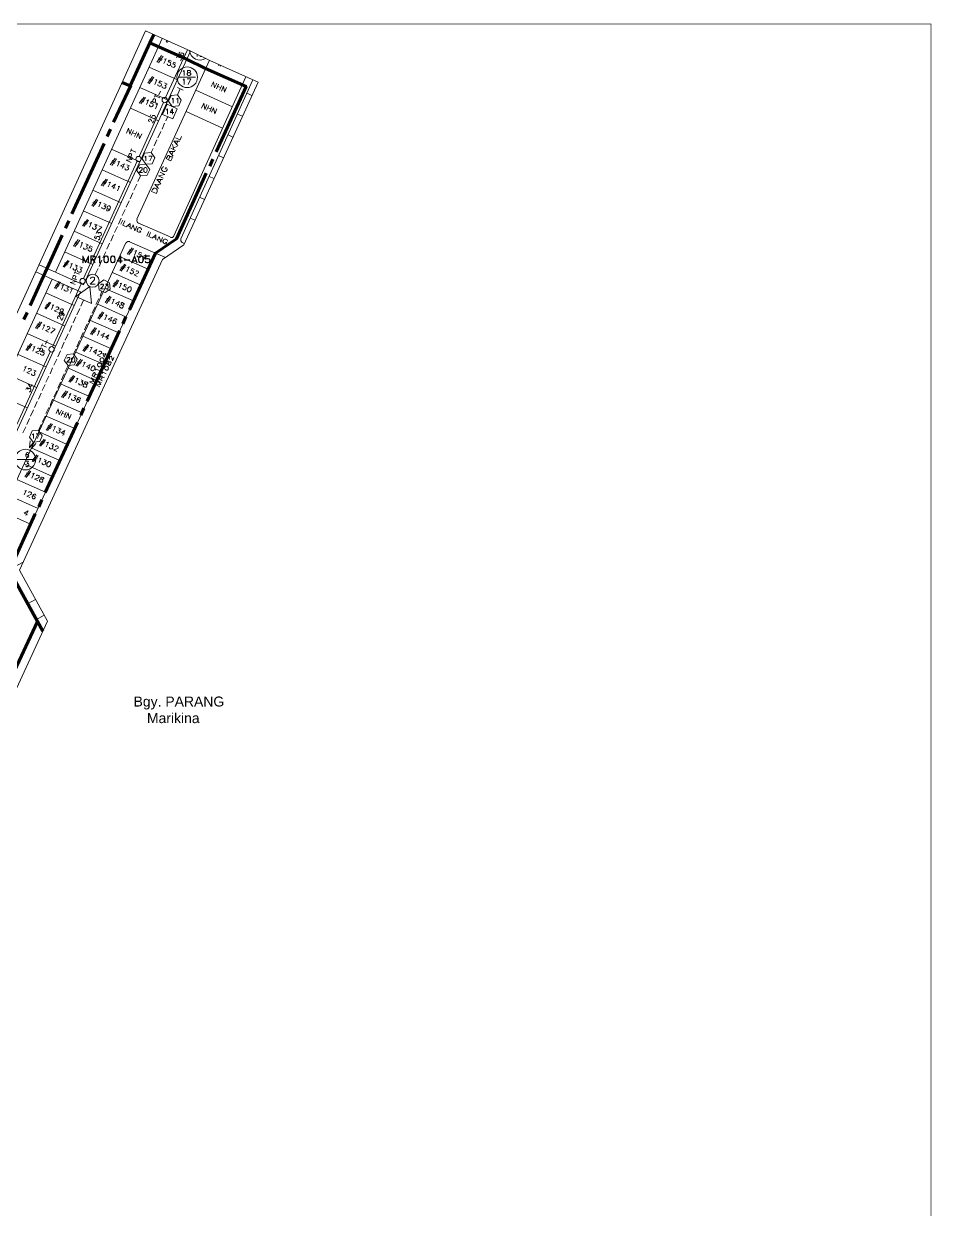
# Model space of a CAD drawing. Header units: millimetres. Extents: x 3.6 to 37.8, y 0.6 to 28.7.
# Drawn here: x 25.8 to 37.77, y 13.06 to 28.7 of the extents above; entities that cross this region are included whole.
import ezdxf

# ---------------------------------------------------------------- set-up
doc = ezdxf.new("R2010")
doc.units = ezdxf.units.MM
for name, color, linetype in [('PDF_0', 7, 'Continuous'), ('PDF_S38$BOUNDARY-NODE', 3, 'Continuous'), ('PDF_S38$NAME-ROAD', 7, 'Continuous'), ('PDF_S38$Passives-Splt2way', 7, 'Continuous'), ('PDF_S38$Passives-TapOffs', 7, 'Continuous'), ('PDF_S38$POLE', 7, 'Continuous'), ('PDF_S38$strand', 7, 'Continuous'), ('PDF_S38$Symbols-EndOfLine', 7, 'Continuous'), ('PDF_S38$Symbols-SelfTerminating', 7, 'Continuous'), ('PDF_S38$Symbols-Terminator', 7, 'Continuous'), ('PDF_Text', 4, 'Continuous')]:
    doc.layers.add(name, color=color, linetype=linetype)
for name, color, linetype, true_color in [('PDF_S38$Actives-LineExtender', 94, 'Continuous', 0x009500), ('PDF_S38$Actives-NodeReceiver', 104, 'Continuous', 0x009525), ('PDF_S38$Cable-565', 23, 'Continuous', 0xdd8a6e), ('PDF_S38$LOTS', 254, 'Continuous', 0xdcdcdc), ('PDF_S38$ROAD', 8, 'Continuous', 0x808080), ('PDF_S38$SDU', 157, 'Continuous', 0x396472)]:
    doc.layers.add(name, color=color, linetype=linetype, true_color=true_color)
doc.styles.add('PDF Swiss721BT-LightCondensed', font='arial.ttf')

msp = doc.modelspace()

# ---------------------------------------------------------------- linework, layer by layer
at = {"layer": 'PDF_0', "lineweight": 0, "const_width": 0.00834}
msp.add_lwpolyline([(37.765, 0.599), (37.765, 28.699), (3.568, 28.699), (3.568, 0.599)], close=True, dxfattribs=at)
at = {"layer": 'PDF_0', "lineweight": 9}
msp.add_lwpolyline([(20.464, 13.388), (27.086, 27.911), (27.403, 28.608), (27.999, 28.341), (28.249, 28.22), (28.887, 27.932), (27.907, 25.785), (27.628, 25.593), (25.739, 21.49), (26.11, 20.818), (22.987, 14.042)], dxfattribs=at)
at = {"layer": 'PDF_S38$Actives-LineExtender', "lineweight": 9}
for points in [[(26.648, 25.639), (26.648, 25.547), (26.644, 25.547), (26.644, 25.618), (26.611, 25.547), (26.581, 25.618), (26.581, 25.547), (26.577, 25.547), (26.577, 25.639), (26.611, 25.559)], [(26.794, 25.547), (26.794, 25.63), (26.786, 25.622), (26.777, 25.618), (26.777, 25.622), (26.786, 25.626), (26.798, 25.639), (26.798, 25.547)], [(26.877, 25.639), (26.886, 25.639), (26.902, 25.635), (26.911, 25.622), (26.915, 25.597), (26.915, 25.584), (26.911, 25.564), (26.902, 25.551), (26.886, 25.547), (26.877, 25.547), (26.865, 25.551), (26.857, 25.564), (26.852, 25.584), (26.852, 25.597), (26.857, 25.622), (26.865, 25.635)], [(26.965, 25.639), (26.973, 25.639), (26.99, 25.635), (26.998, 25.622), (27.003, 25.597), (27.003, 25.584), (26.998, 25.564), (26.99, 25.551), (26.973, 25.547), (26.965, 25.547), (26.952, 25.551), (26.944, 25.564), (26.94, 25.584), (26.94, 25.597), (26.944, 25.622), (26.952, 25.635)], [(27.119, 25.584), (27.119, 25.589), (27.194, 25.589), (27.194, 25.584)], [(27.257, 25.639), (27.29, 25.547), (27.286, 25.547), (27.257, 25.626), (27.224, 25.547), (27.219, 25.547)], [(27.34, 25.639), (27.349, 25.639), (27.361, 25.635), (27.369, 25.622), (27.374, 25.597), (27.374, 25.584), (27.369, 25.564), (27.361, 25.551), (27.349, 25.547), (27.34, 25.547), (27.324, 25.551), (27.315, 25.564), (27.311, 25.584), (27.311, 25.597), (27.315, 25.622), (27.324, 25.635)], [(26.481, 25.105), (26.669, 25.234), (26.69, 25.009)]]:
    msp.add_lwpolyline(points, close=True, dxfattribs=at)
for points in [[(26.686, 25.593), (26.715, 25.593), (26.731, 25.597), (26.736, 25.605), (26.736, 25.622), (26.731, 25.63), (26.715, 25.635), (26.686, 25.635), (26.686, 25.547), (26.681, 25.547), (26.681, 25.639), (26.715, 25.639), (26.731, 25.635), (26.736, 25.63), (26.74, 25.622), (26.74, 25.605), (26.736, 25.597), (26.731, 25.593), (26.715, 25.589), (26.686, 25.589)], [(26.711, 25.589), (26.74, 25.547), (26.736, 25.547), (26.706, 25.589)], [(26.869, 25.551), (26.861, 25.564), (26.857, 25.584), (26.857, 25.597), (26.861, 25.622), (26.869, 25.635)], [(26.865, 25.63), (26.877, 25.635), (26.886, 25.635), (26.902, 25.63)], [(26.902, 25.555), (26.886, 25.551), (26.877, 25.551), (26.865, 25.555)], [(26.894, 25.635), (26.907, 25.622), (26.911, 25.597), (26.911, 25.584), (26.907, 25.564), (26.894, 25.551)], [(26.957, 25.551), (26.948, 25.564), (26.944, 25.584), (26.944, 25.597), (26.948, 25.622), (26.957, 25.635)], [(26.952, 25.63), (26.965, 25.635), (26.973, 25.635), (26.99, 25.63)], [(26.99, 25.555), (26.973, 25.551), (26.965, 25.551), (26.952, 25.555)], [(26.982, 25.635), (26.994, 25.622), (26.998, 25.597), (26.998, 25.584), (26.994, 25.564), (26.982, 25.551)], [(27.032, 25.572), (27.094, 25.572), (27.094, 25.568), (27.028, 25.568), (27.078, 25.639), (27.078, 25.547), (27.069, 25.547), (27.069, 25.626), (27.032, 25.568)], [(27.282, 25.568), (27.228, 25.568)], [(27.278, 25.572), (27.232, 25.572)], [(27.328, 25.551), (27.319, 25.564), (27.315, 25.584), (27.315, 25.597), (27.319, 25.622), (27.328, 25.635)], [(27.324, 25.63), (27.34, 25.635), (27.349, 25.635), (27.361, 25.63)], [(27.361, 25.555), (27.349, 25.551), (27.34, 25.551), (27.324, 25.555)], [(27.357, 25.635), (27.365, 25.622), (27.369, 25.597), (27.369, 25.584), (27.365, 25.564), (27.357, 25.551)], [(27.457, 25.584), (27.449, 25.597), (27.436, 25.601), (27.415, 25.601), (27.407, 25.597), (27.403, 25.597), (27.407, 25.639), (27.453, 25.639), (27.453, 25.635), (27.411, 25.635), (27.407, 25.601), (27.419, 25.605), (27.436, 25.605), (27.449, 25.601), (27.457, 25.593), (27.461, 25.58), (27.461, 25.572), (27.457, 25.559), (27.449, 25.551), (27.436, 25.547), (27.419, 25.547), (27.407, 25.551), (27.403, 25.555), (27.399, 25.564), (27.403, 25.564), (27.407, 25.555), (27.419, 25.551), (27.436, 25.551), (27.449, 25.555), (27.457, 25.568)], [(27.403, 25.559), (27.415, 25.551)], [(27.44, 25.601), (27.453, 25.593), (27.457, 25.58), (27.457, 25.572), (27.453, 25.559), (27.44, 25.551)]]:
    msp.add_lwpolyline(points, dxfattribs=at)
at = {"layer": 'PDF_S38$Actives-NodeReceiver', "lineweight": 18}
for points in [[(26.802, 24.275), (26.807, 24.279), (26.811, 24.288), (26.823, 24.292), (26.836, 24.292), (26.84, 24.288), (26.852, 24.279), (26.852, 24.258), (26.848, 24.25), (26.84, 24.242), (26.832, 24.238), (26.819, 24.242), (26.811, 24.246), (26.802, 24.254), (26.798, 24.263)], [(26.769, 24.208), (26.773, 24.217), (26.782, 24.225), (26.802, 24.225), (26.811, 24.221), (26.819, 24.213), (26.823, 24.204), (26.819, 24.192), (26.815, 24.188), (26.811, 24.179), (26.798, 24.175), (26.786, 24.175), (26.773, 24.188), (26.769, 24.196)], [(26.865, 24.167), (26.865, 24.171), (26.873, 24.179), (26.882, 24.183), (26.894, 24.183), (26.902, 24.179), (26.911, 24.171), (26.915, 24.163), (26.911, 24.15), (26.911, 24.142), (26.902, 24.133), (26.894, 24.129), (26.882, 24.133), (26.873, 24.138), (26.865, 24.146), (26.861, 24.154)], [(26.89, 24.217), (26.898, 24.242), (26.907, 24.25), (26.919, 24.25), (26.919, 24.238), (26.915, 24.221), (26.911, 24.213), (26.915, 24.2), (26.915, 24.196), (26.923, 24.192), (26.927, 24.196), (26.932, 24.196), (26.94, 24.204), (26.944, 24.221), (26.948, 24.229), (26.948, 24.233), (26.94, 24.242), (26.932, 24.242), (26.923, 24.238), (26.919, 24.229), (26.911, 24.217), (26.902, 24.213), (26.898, 24.208)]]:
    msp.add_lwpolyline(points, close=True, dxfattribs=at)
for points in [[(26.877, 24.354), (26.857, 24.304), (26.84, 24.354), (26.886, 24.329)], [(26.932, 24.275), (26.927, 24.275), (26.923, 24.283), (26.923, 24.288), (26.927, 24.292), (26.932, 24.308), (26.936, 24.313), (26.94, 24.313), (26.948, 24.317), (26.952, 24.313), (26.952, 24.308), (26.957, 24.3), (26.965, 24.254), (26.986, 24.3)], [(26.744, 24.033), (26.698, 24.058), (26.711, 24.087), (26.719, 24.096), (26.723, 24.096), (26.727, 24.1), (26.736, 24.092), (26.736, 24.075), (26.719, 24.046)], [(26.744, 24.129), (26.744, 24.15), (26.79, 24.125)], [(26.836, 24.087), (26.836, 24.108), (26.882, 24.083)], [(26.706, 23.954), (26.661, 23.979), (26.719, 23.983), (26.686, 24.029), (26.731, 24.008)], [(26.765, 24.079), (26.731, 24.071)], [(26.798, 23.912), (26.752, 23.937), (26.811, 23.942), (26.777, 23.987), (26.823, 23.967)], [(26.836, 23.992), (26.79, 24.012), (26.811, 24.054), (26.827, 24.054), (26.827, 24.05), (26.832, 24.046), (26.827, 24.033), (26.811, 24.004)], [(26.861, 24.037), (26.823, 24.025)]]:
    msp.add_lwpolyline(points, dxfattribs=at)
at = {"layer": 'PDF_S38$BOUNDARY-NODE', "lineweight": 60}
for points in [[(27.511, 28.559), (27.461, 28.453)], [(27.094, 27.929), (27.198, 27.882), (27.461, 28.453), (27.945, 28.236), (28.195, 28.111), (28.729, 27.874), (28.333, 27.011)], [(27.207, 27.89), (26.982, 27.403)], [(26.94, 27.311), (26.898, 27.215)], [(26.857, 27.123), (26.431, 26.193)], [(28.291, 26.915), (28.249, 26.823)], [(27.19, 24.926), (27.532, 25.676), (27.811, 25.864), (28.203, 26.731)], [(26.39, 26.102), (26.348, 26.006)], [(26.302, 25.914), (25.881, 24.984)], [(25.839, 24.892), (25.797, 24.801)], [(27.144, 24.834), (27.103, 24.742)], [(27.061, 24.65), (26.631, 23.721)], [(26.59, 23.629), (26.548, 23.537)], [(26.506, 23.441), (26.077, 22.515)], [(26.035, 22.42), (25.993, 22.328)], [(26.049, 20.685), (25.977, 20.814), (25.606, 21.486), (25.948, 22.236)], [(25.977, 20.814), (25.614, 20.03)]]:
    msp.add_lwpolyline(points, dxfattribs=at)
at = {"layer": 'PDF_S38$Cable-565', "lineweight": 13}
for points in [[(27.653, 27.39), (27.62, 27.311)], [(27.695, 27.478), (27.67, 27.423)], [(27.603, 27.282), (27.565, 27.198)], [(27.553, 27.169), (27.515, 27.09)], [(27.503, 27.056), (27.478, 27.002)], [(27.336, 26.694), (27.299, 26.619)], [(27.236, 26.473), (27.198, 26.393)], [(27.286, 26.585), (27.249, 26.506)], [(27.186, 26.364), (27.148, 26.281)], [(27.082, 26.139), (27.044, 26.06)], [(27.132, 26.252), (27.094, 26.172)], [(27.032, 26.026), (26.994, 25.947)], [(26.982, 25.918), (26.944, 25.835)], [(26.877, 25.693), (26.84, 25.614)], [(26.927, 25.805), (26.894, 25.726)], [(26.827, 25.584), (26.79, 25.501)], [(26.777, 25.472), (26.74, 25.393)], [(26.586, 25.055), (26.548, 24.976)], [(26.786, 25.076), (26.748, 24.997)], [(26.827, 25.172), (26.802, 25.109)], [(26.535, 24.946), (26.498, 24.863)], [(26.736, 24.967), (26.698, 24.884)], [(26.485, 24.834), (26.448, 24.755)], [(26.631, 24.742), (26.598, 24.663)], [(26.686, 24.855), (26.648, 24.771)], [(26.381, 24.609), (26.344, 24.529)], [(26.431, 24.721), (26.398, 24.642)], [(26.581, 24.63), (26.544, 24.55)], [(26.331, 24.5), (26.294, 24.417)], [(26.531, 24.521), (26.494, 24.438)], [(26.231, 24.275), (26.194, 24.196)], [(26.281, 24.388), (26.244, 24.308)], [(26.481, 24.409), (26.452, 24.346)], [(26.177, 24.163), (26.144, 24.083)], [(26.381, 24.192), (26.344, 24.113)], [(26.077, 23.942), (26.039, 23.862)], [(26.127, 24.054), (26.089, 23.971)], [(26.281, 23.971), (26.244, 23.892)], [(26.331, 24.083), (26.294, 24.004)], [(26.027, 23.829), (25.989, 23.75)], [(26.231, 23.858), (26.194, 23.779)], [(25.973, 23.716), (25.939, 23.637)], [(26.127, 23.637), (26.089, 23.558)], [(26.177, 23.75), (26.144, 23.666)], [(25.872, 23.495), (25.835, 23.416)], [(25.923, 23.608), (25.885, 23.525)], [(26.077, 23.525), (26.039, 23.445)], [(25.822, 23.383), (25.785, 23.304)], [(26.027, 23.412), (25.989, 23.337)]]:
    msp.add_lwpolyline(points, dxfattribs=at)
at = {"layer": 'PDF_S38$LOTS', "lineweight": 0}
for points in [[(27.622, 28.509), (26.214, 25.426)], [(27.945, 28.236), (27.574, 28.403)], [(27.824, 27.965), (27.449, 28.132)], [(28.195, 28.111), (28.679, 27.895)], [(27.699, 27.694), (27.328, 27.861)], [(28.066, 27.828), (28.55, 27.607)], [(28.807, 27.757), (28.745, 27.786)], [(27.574, 27.423), (27.203, 27.59)], [(28.42, 27.323), (27.937, 27.544)], [(28.682, 27.482), (28.616, 27.511)], [(28.556, 27.206), (28.491, 27.236)], [(27.328, 26.881), (26.952, 27.048)], [(28.432, 26.935), (28.366, 26.965)], [(27.203, 26.61), (26.832, 26.777)], [(28.306, 26.66), (28.241, 26.689)], [(27.082, 26.339), (26.706, 26.506)], [(28.181, 26.385), (28.116, 26.414)], [(26.957, 26.068), (26.581, 26.235)], [(28.056, 26.109), (27.991, 26.139)], [(26.832, 25.797), (26.46, 25.964)], [(27.532, 25.676), (21.853, 13.338)], [(26.706, 25.526), (26.335, 25.693)], [(27.061, 25.63), (27.436, 25.464)], [(26.965, 25.422), (27.34, 25.255)], [(26.169, 25.334), (20.685, 13.338)], [(26.869, 25.209), (27.244, 25.047)], [(26.46, 24.984), (26.089, 25.151)], [(26.335, 24.717), (25.964, 24.884)], [(26.773, 25.001), (27.144, 24.834)], [(26.677, 24.788), (27.048, 24.625)], [(26.214, 24.446), (25.839, 24.613)], [(26.577, 24.58), (26.952, 24.413)], [(26.089, 24.175), (25.714, 24.342)], [(26.481, 24.367), (26.857, 24.204)], [(26.385, 24.158), (26.756, 23.992)], [(25.964, 23.904), (25.593, 24.071)], [(26.289, 23.946), (26.661, 23.783)], [(25.839, 23.633), (25.468, 23.8)], [(26.189, 23.737), (26.565, 23.57)], [(26.093, 23.525), (26.469, 23.362)], [(25.998, 23.316), (26.369, 23.149)], [(25.902, 23.103), (26.273, 22.941)], [(25.802, 22.895), (26.177, 22.728)], [(25.706, 22.686), (26.081, 22.52)], [(25.61, 22.474), (25.985, 22.307)], [(25.514, 22.265), (25.885, 22.098)], [(25.847, 21.048), (25.601, 21.494), (25.789, 21.597)], [(25.964, 20.839), (26.049, 20.686)]]:
    msp.add_lwpolyline(points, dxfattribs=at)
at = {"layer": 'PDF_S38$NAME-ROAD', "lineweight": 9}
for points in [[(27.778, 27.04), (27.757, 27.111)], [(27.82, 27.081), (27.77, 27.065)], [(27.828, 27.098), (27.778, 27.152), (27.853, 27.152)], [(27.878, 27.215), (27.861, 27.169), (27.799, 27.198)], [(27.828, 27.152), (27.811, 27.115)], [(27.703, 26.906), (27.704, 26.909), (27.736, 26.894), (27.753, 26.927), (27.753, 26.944), (27.749, 26.948), (27.736, 26.952), (27.732, 26.952), (27.72, 26.94), (27.72, 26.956), (27.716, 26.965), (27.703, 26.965), (27.695, 26.961), (27.691, 26.952), (27.674, 26.923), (27.704, 26.909), (27.72, 26.94)], [(27.766, 26.956), (27.716, 27.015), (27.791, 27.015)], [(27.799, 27.031), (27.736, 27.061)], [(27.766, 27.015), (27.749, 26.977)], [(27.661, 26.785), (27.67, 26.806), (27.678, 26.802), (27.686, 26.785), (27.686, 26.777), (27.678, 26.76), (27.674, 26.756), (27.661, 26.752), (27.645, 26.752), (27.632, 26.756), (27.624, 26.765), (27.615, 26.781), (27.615, 26.79), (27.624, 26.802), (27.628, 26.81), (27.636, 26.815), (27.645, 26.815)], [(27.603, 26.589), (27.553, 26.648), (27.628, 26.648)], [(27.636, 26.664), (27.574, 26.694), (27.657, 26.714), (27.595, 26.744)], [(27.603, 26.648), (27.586, 26.61)], [(27.574, 26.527), (27.524, 26.581), (27.599, 26.585)], [(27.574, 26.581), (27.557, 26.548)], [(27.078, 26.056), (27.103, 26.11)], [(27.14, 26.026), (27.103, 26.043), (27.128, 26.102)], [(27.148, 26.022), (27.198, 26.068), (27.198, 26.001)], [(27.198, 26.022), (27.165, 26.039)], [(27.215, 25.993), (27.24, 26.051), (27.261, 25.972), (27.286, 26.031)], [(27.324, 25.972), (27.34, 25.964), (27.336, 25.956), (27.332, 25.951), (27.315, 25.951), (27.303, 25.956), (27.294, 25.96), (27.29, 25.968), (27.29, 25.985), (27.299, 25.997), (27.303, 26.006), (27.319, 26.014), (27.328, 26.014), (27.34, 26.006), (27.344, 26.001), (27.349, 25.993), (27.349, 25.985)], [(27.419, 25.901), (27.445, 25.96)], [(27.482, 25.876), (27.445, 25.893), (27.47, 25.947)], [(27.49, 25.872), (27.54, 25.918), (27.54, 25.851)], [(27.54, 25.872), (27.507, 25.885)], [(27.557, 25.843), (27.582, 25.897), (27.603, 25.822), (27.628, 25.881)], [(27.666, 25.818), (27.682, 25.814), (27.678, 25.805), (27.674, 25.801), (27.666, 25.797), (27.657, 25.797), (27.645, 25.805), (27.64, 25.81), (27.632, 25.826), (27.632, 25.835), (27.64, 25.847), (27.645, 25.856), (27.653, 25.86), (27.67, 25.86), (27.682, 25.856), (27.691, 25.839), (27.691, 25.835)]]:
    msp.add_lwpolyline(points, dxfattribs=at)
msp.add_lwpolyline([(27.482, 26.489), (27.495, 26.514), (27.511, 26.531), (27.528, 26.531), (27.545, 26.523), (27.557, 26.51), (27.557, 26.489), (27.545, 26.464)], close=True, dxfattribs=at)
at = {"layer": 'PDF_S38$Passives-Splt2way', "lineweight": 9}
msp.add_lwpolyline([(26.677, 25.338), (26.677, 25.343), (26.681, 25.351), (26.686, 25.355), (26.694, 25.359), (26.715, 25.359), (26.723, 25.355), (26.727, 25.351), (26.731, 25.343), (26.731, 25.334), (26.727, 25.326), (26.719, 25.313), (26.673, 25.268), (26.736, 25.268)], dxfattribs=at)
msp.add_circle((26.705, 25.311), 0.0855, dxfattribs=at)
at = {"layer": 'PDF_S38$Passives-TapOffs', "lineweight": 9}
for points in [[(27.741, 27.757), (27.824, 27.765), (27.874, 27.694), (27.841, 27.619), (27.753, 27.611), (27.707, 27.682)], [(27.628, 27.507), (27.686, 27.64), (27.82, 27.582), (27.761, 27.448)], [(27.39, 26.994), (27.478, 27.002), (27.524, 26.935), (27.49, 26.856), (27.407, 26.848), (27.357, 26.919)], [(27.324, 26.84), (27.407, 26.848), (27.457, 26.781), (27.419, 26.702), (27.336, 26.694), (27.286, 26.765)], [(27.399, 26.806), (27.407, 26.806), (27.415, 26.802), (27.419, 26.794), (27.424, 26.777), (27.424, 26.769), (27.419, 26.752), (27.415, 26.744), (27.407, 26.74), (27.399, 26.74), (27.39, 26.744), (27.382, 26.752), (27.382, 26.794), (27.39, 26.802)], [(26.927, 25.284), (26.936, 25.201), (26.869, 25.155), (26.79, 25.188), (26.782, 25.272), (26.852, 25.322)], [(26.465, 24.2), (26.381, 24.192), (26.331, 24.258), (26.369, 24.338), (26.452, 24.346), (26.502, 24.275)], [(26.444, 24.3), (26.452, 24.3), (26.46, 24.296), (26.465, 24.288), (26.469, 24.271), (26.469, 24.263), (26.46, 24.238), (26.435, 24.238), (26.427, 24.25), (26.427, 24.288), (26.435, 24.296)], [(26.006, 23.191), (25.918, 23.183), (25.872, 23.249), (25.906, 23.329), (25.989, 23.337), (26.039, 23.266)]]:
    msp.add_lwpolyline(points, close=True, dxfattribs=at)
for points in [[(27.753, 27.707), (27.766, 27.719), (27.766, 27.657)], [(27.811, 27.707), (27.82, 27.711), (27.828, 27.719), (27.828, 27.657)], [(27.674, 27.565), (27.682, 27.569), (27.691, 27.578), (27.691, 27.511)], [(27.774, 27.532), (27.728, 27.532), (27.757, 27.578), (27.757, 27.511)], [(27.394, 26.944), (27.407, 26.956), (27.407, 26.894)], [(27.445, 26.956), (27.49, 26.956), (27.457, 26.894)], [(27.324, 26.79), (27.324, 26.798), (27.328, 26.802), (27.336, 26.806), (27.344, 26.806), (27.353, 26.802), (27.357, 26.798), (27.357, 26.781), (27.349, 26.769), (27.319, 26.74), (27.361, 26.74)], [(26.811, 25.255), (26.811, 25.259), (26.815, 25.263), (26.815, 25.268), (26.84, 25.268), (26.848, 25.259), (26.848, 25.251), (26.844, 25.247), (26.84, 25.234), (26.807, 25.205), (26.848, 25.205)], [(26.873, 25.268), (26.911, 25.268), (26.89, 25.247), (26.898, 25.247), (26.907, 25.243), (26.911, 25.238), (26.911, 25.213), (26.894, 25.205), (26.886, 25.205), (26.873, 25.209), (26.869, 25.218)], [(26.369, 24.283), (26.369, 24.296), (26.373, 24.296), (26.381, 24.3), (26.394, 24.3), (26.398, 24.296), (26.402, 24.296), (26.402, 24.275), (26.365, 24.238), (26.406, 24.238)], [(25.906, 23.279), (25.914, 23.283), (25.923, 23.291), (25.923, 23.229)], [(25.96, 23.291), (26.002, 23.291), (25.973, 23.229)]]:
    msp.add_lwpolyline(points, dxfattribs=at)
at = {"layer": 'PDF_S38$POLE', "lineweight": 0}
for points in [[(27.557, 27.649), (27.495, 27.678), (27.503, 27.703), (27.511, 27.711), (27.524, 27.711), (27.532, 27.707), (27.536, 27.703), (27.536, 27.686), (27.528, 27.665)], [(27.536, 27.774), (27.52, 27.736)], [(27.59, 27.724), (27.528, 27.753)], [(27.599, 27.815), (27.578, 27.765)], [(27.211, 26.873), (27.148, 26.902), (27.228, 26.91), (27.165, 26.94)], [(27.236, 26.931), (27.178, 26.961), (27.186, 26.981), (27.194, 26.99), (27.203, 26.99), (27.215, 26.986), (27.219, 26.981), (27.219, 26.969), (27.207, 26.944)], [(27.219, 27.052), (27.203, 27.015)], [(27.274, 27.006), (27.211, 27.036)], [(26.498, 25.322), (26.435, 25.347), (26.448, 25.372), (26.456, 25.38), (26.465, 25.38), (26.481, 25.372), (26.481, 25.359), (26.469, 25.334)], [(26.477, 25.443), (26.46, 25.405)], [(26.531, 25.397), (26.469, 25.422)], [(26.473, 25.263), (26.41, 25.288), (26.49, 25.301), (26.427, 25.326)], [(26.06, 24.359), (26.002, 24.388), (26.01, 24.413), (26.018, 24.417), (26.023, 24.421), (26.031, 24.421), (26.039, 24.417), (26.043, 24.409), (26.043, 24.396), (26.031, 24.375)], [(26.043, 24.479), (26.027, 24.442)], [(26.098, 24.434), (26.035, 24.463)], [(26.106, 24.521), (26.081, 24.475)]]:
    msp.add_lwpolyline(points, dxfattribs=at)
for centre in [(27.656, 27.696), (27.31, 26.917), (26.572, 25.307), (26.163, 24.406)]:
    msp.add_circle(centre, 0.0354, dxfattribs=at)
at = {"layer": 'PDF_S38$ROAD', "lineweight": 0}
for points in [[(27.996, 28.342), (26.586, 25.259), (25.997, 25.522)], [(28.246, 28.222), (27.286, 26.122)], [(28.727, 28.003), (27.774, 25.906)], [(28.82, 27.961), (27.866, 25.864)], [(27.728, 25.889), (27.303, 26.077)], [(27.664, 25.618), (27.19, 25.826)], [(27.916, 25.803), (27.882, 25.818)], [(27.144, 25.81), (21.402, 13.338)], [(25.955, 25.43), (26.544, 25.167), (21.131, 13.338)], [(26.067, 20.896), (25.964, 20.839), (25.847, 21.048), (25.952, 21.105)]]:
    msp.add_lwpolyline(points, dxfattribs=at)
for centre, start, end in [((27.323, 26.104), 155.4786, 246.1378), ((27.181, 25.795), 66.1377, 155.4785), ((27.744, 25.916), 246.1377, 335.4785), ((27.902, 25.849), 155.4786, 246.1378)]:
    msp.add_arc(centre, 0.0354, start, end, dxfattribs=at)
at = {"layer": 'PDF_S38$SDU', "lineweight": 0}
for points in [[(27.674, 28.462), (27.687, 28.48)], [(27.691, 28.457), (27.702, 28.473)], [(27.766, 28.445), (27.766, 28.445)], [(27.553, 28.195), (27.615, 28.282)], [(27.611, 28.216), (27.57, 28.236)], [(27.574, 28.186), (27.636, 28.274)], [(27.62, 28.232), (27.578, 28.253)], [(27.653, 28.236), (27.661, 28.236), (27.674, 28.241), (27.645, 28.178)], [(27.686, 28.174), (27.686, 28.17), (27.691, 28.166), (27.695, 28.157), (27.707, 28.153), (27.724, 28.153), (27.732, 28.161), (27.732, 28.17), (27.736, 28.178), (27.732, 28.186), (27.724, 28.195), (27.716, 28.199), (27.699, 28.199), (27.716, 28.224), (27.745, 28.211)], [(27.745, 28.149), (27.745, 28.141), (27.749, 28.136), (27.774, 28.124), (27.782, 28.128), (27.795, 28.141), (27.795, 28.153), (27.791, 28.161), (27.782, 28.17), (27.774, 28.17), (27.766, 28.174), (27.761, 28.17), (27.774, 28.195), (27.803, 28.182)], [(28.366, 28.153), (28.374, 28.163)], [(28.387, 28.145), (28.394, 28.154)], [(27.432, 27.92), (27.495, 28.007)], [(27.486, 27.945), (27.445, 27.961)], [(27.449, 27.911), (27.511, 27.999)], [(27.499, 27.957), (27.457, 27.978)], [(27.532, 27.961), (27.54, 27.961), (27.553, 27.965), (27.524, 27.903)], [(27.565, 27.903), (27.565, 27.89), (27.574, 27.882), (27.582, 27.878), (27.595, 27.878), (27.603, 27.882), (27.607, 27.886), (27.611, 27.895), (27.611, 27.903), (27.603, 27.92), (27.595, 27.924), (27.578, 27.924), (27.595, 27.949), (27.624, 27.936)], [(27.653, 27.924), (27.686, 27.907), (27.657, 27.89), (27.666, 27.886), (27.67, 27.882), (27.67, 27.861), (27.661, 27.853), (27.64, 27.853), (27.624, 27.861), (27.624, 27.874)], [(28.27, 27.874), (28.299, 27.936), (28.312, 27.857), (28.341, 27.92)], [(28.337, 27.845), (28.366, 27.907)], [(28.391, 27.861), (28.349, 27.878)], [(28.379, 27.828), (28.408, 27.89)], [(28.404, 27.815), (28.429, 27.878), (28.445, 27.799), (28.47, 27.861)], [(27.319, 27.653), (27.386, 27.736)], [(27.34, 27.644), (27.403, 27.728)], [(27.386, 27.69), (27.349, 27.707)], [(27.419, 27.69), (27.428, 27.69), (27.44, 27.699), (27.415, 27.636)], [(27.378, 27.674), (27.336, 27.69)], [(27.453, 27.632), (27.453, 27.624), (27.465, 27.611), (27.474, 27.607), (27.482, 27.607), (27.49, 27.611), (27.503, 27.624), (27.503, 27.636), (27.499, 27.644), (27.482, 27.653), (27.47, 27.653), (27.482, 27.678), (27.511, 27.665)], [(27.54, 27.64), (27.549, 27.64), (27.561, 27.644), (27.532, 27.582)], [(28.141, 27.59), (28.17, 27.653), (28.183, 27.573), (28.212, 27.636)], [(28.208, 27.561), (28.237, 27.624)], [(28.266, 27.578), (28.224, 27.594)], [(28.249, 27.544), (28.278, 27.607)], [(28.274, 27.536), (28.299, 27.594), (28.316, 27.515), (28.341, 27.578)], [(27.153, 27.261), (27.178, 27.323), (27.194, 27.244), (27.219, 27.307)], [(27.215, 27.232), (27.244, 27.294)], [(27.274, 27.248), (27.232, 27.265)], [(27.257, 27.215), (27.286, 27.277)], [(27.282, 27.202), (27.311, 27.265), (27.324, 27.186), (27.353, 27.248)], [(26.936, 26.84), (27.003, 26.927)], [(26.957, 26.831), (27.019, 26.919)], [(26.994, 26.86), (26.952, 26.881)], [(27.003, 26.877), (26.961, 26.898)], [(27.036, 26.881), (27.044, 26.881), (27.057, 26.885), (27.032, 26.823)], [(27.119, 26.81), (27.073, 26.827), (27.123, 26.856), (27.094, 26.794)], [(27.157, 26.84), (27.19, 26.827), (27.161, 26.81), (27.178, 26.802), (27.178, 26.785), (27.165, 26.773), (27.157, 26.769), (27.148, 26.773), (27.14, 26.773), (27.132, 26.781), (27.132, 26.794)], [(26.819, 26.569), (26.882, 26.652)], [(26.877, 26.589), (26.836, 26.61)], [(26.84, 26.56), (26.902, 26.648)], [(26.886, 26.606), (26.844, 26.623)], [(26.919, 26.61), (26.927, 26.61), (26.94, 26.614), (26.911, 26.552)], [(27.003, 26.535), (26.957, 26.556), (27.007, 26.585), (26.977, 26.523)], [(27.04, 26.556), (27.044, 26.556), (27.061, 26.56), (27.032, 26.498)], [(26.694, 26.302), (26.756, 26.389)], [(26.748, 26.323), (26.706, 26.343)], [(26.711, 26.293), (26.773, 26.381)], [(26.761, 26.339), (26.719, 26.36)], [(26.794, 26.343), (26.798, 26.343), (26.811, 26.348), (26.786, 26.285)], [(26.852, 26.331), (26.886, 26.314), (26.857, 26.298), (26.869, 26.293), (26.873, 26.289), (26.873, 26.277), (26.869, 26.268), (26.861, 26.26), (26.844, 26.26), (26.827, 26.268), (26.827, 26.281)], [(26.936, 26.268), (26.932, 26.252), (26.919, 26.239), (26.911, 26.235), (26.894, 26.235), (26.886, 26.243), (26.886, 26.252)], [(26.569, 26.035), (26.636, 26.118)], [(26.627, 26.056), (26.586, 26.072)], [(26.59, 26.026), (26.652, 26.11)], [(26.636, 26.072), (26.594, 26.089)], [(26.669, 26.072), (26.677, 26.072), (26.69, 26.081), (26.665, 26.018)], [(26.731, 26.06), (26.765, 26.047), (26.736, 26.031), (26.744, 26.026), (26.752, 26.018), (26.752, 26.006), (26.74, 25.993), (26.731, 25.989), (26.723, 25.989), (26.715, 25.993), (26.702, 26.006), (26.702, 26.014)], [(26.786, 26.035), (26.827, 26.018), (26.769, 25.968)], [(26.452, 25.768), (26.515, 25.856)], [(26.469, 25.76), (26.535, 25.847)], [(26.519, 25.805), (26.477, 25.826)], [(26.506, 25.789), (26.469, 25.81)], [(26.552, 25.81), (26.56, 25.81), (26.573, 25.814), (26.544, 25.751)], [(26.615, 25.797), (26.648, 25.78), (26.619, 25.768), (26.627, 25.764), (26.631, 25.755), (26.631, 25.735), (26.615, 25.726), (26.602, 25.726), (26.594, 25.73), (26.586, 25.739), (26.586, 25.747)], [(26.644, 25.722), (26.644, 25.714), (26.648, 25.71), (26.673, 25.697), (26.681, 25.701), (26.69, 25.71), (26.69, 25.714), (26.694, 25.726), (26.69, 25.735), (26.681, 25.743), (26.673, 25.747), (26.665, 25.747), (26.656, 25.743), (26.673, 25.772), (26.702, 25.755)], [(27.161, 25.664), (27.224, 25.747)], [(27.219, 25.685), (27.178, 25.701)], [(27.182, 25.655), (27.244, 25.739)], [(27.228, 25.701), (27.186, 25.718)], [(27.261, 25.701), (27.269, 25.705), (27.282, 25.71), (27.257, 25.647)], [(27.294, 25.643), (27.294, 25.635), (27.307, 25.622), (27.315, 25.622), (27.324, 25.618), (27.332, 25.622), (27.344, 25.635), (27.344, 25.647), (27.34, 25.655), (27.315, 25.668), (27.311, 25.664), (27.324, 25.689), (27.353, 25.676)], [(26.314, 25.493), (26.377, 25.58)], [(26.369, 25.518), (26.327, 25.534)], [(26.331, 25.489), (26.394, 25.572)], [(26.381, 25.53), (26.339, 25.551)], [(26.415, 25.534), (26.423, 25.534), (26.435, 25.539), (26.406, 25.476)], [(26.477, 25.522), (26.506, 25.505), (26.481, 25.493), (26.49, 25.489), (26.494, 25.48), (26.494, 25.468), (26.49, 25.464), (26.485, 25.455), (26.477, 25.451), (26.465, 25.451), (26.456, 25.455), (26.448, 25.464), (26.448, 25.476)], [(27.065, 25.447), (27.128, 25.53)], [(27.082, 25.439), (27.144, 25.522)], [(27.403, 25.605), (27.357, 25.626), (27.407, 25.655), (27.378, 25.593)], [(26.535, 25.497), (26.569, 25.48), (26.54, 25.464), (26.548, 25.459), (26.552, 25.455), (26.552, 25.434), (26.544, 25.426), (26.523, 25.426), (26.506, 25.434), (26.506, 25.447)], [(27.119, 25.468), (27.078, 25.484)], [(27.132, 25.484), (27.09, 25.501)], [(27.165, 25.484), (27.173, 25.489), (27.186, 25.493), (27.157, 25.43)], [(27.198, 25.426), (27.198, 25.414), (27.207, 25.405), (27.215, 25.401), (27.228, 25.401), (27.236, 25.405), (27.24, 25.414), (27.244, 25.418), (27.244, 25.43), (27.24, 25.439), (27.236, 25.443), (27.224, 25.447), (27.215, 25.451), (27.211, 25.447), (27.228, 25.472), (27.257, 25.459)], [(27.278, 25.434), (27.282, 25.443), (27.294, 25.443), (27.307, 25.439), (27.311, 25.43), (27.311, 25.414), (27.294, 25.405), (27.253, 25.388), (27.294, 25.368)], [(26.202, 25.213), (26.264, 25.301)], [(26.256, 25.234), (26.214, 25.255)], [(26.219, 25.205), (26.281, 25.293)], [(26.264, 25.251), (26.227, 25.272)], [(26.298, 25.255), (26.306, 25.255), (26.319, 25.259), (26.294, 25.197)], [(26.36, 25.243), (26.394, 25.226), (26.365, 25.213), (26.373, 25.209), (26.377, 25.201), (26.381, 25.197), (26.381, 25.188), (26.377, 25.18), (26.36, 25.172), (26.352, 25.172), (26.344, 25.176), (26.331, 25.188), (26.331, 25.197)], [(26.419, 25.201), (26.427, 25.205), (26.44, 25.209), (26.41, 25.147)], [(26.969, 25.234), (27.032, 25.322)], [(27.023, 25.255), (26.982, 25.276)], [(26.986, 25.226), (27.048, 25.313)], [(27.036, 25.272), (26.994, 25.293)], [(27.069, 25.276), (27.073, 25.276), (27.086, 25.28), (27.061, 25.218)], [(27.103, 25.213), (27.103, 25.205), (27.111, 25.197), (27.119, 25.193), (27.136, 25.193), (27.144, 25.201), (27.148, 25.209), (27.148, 25.218), (27.144, 25.226), (27.136, 25.234), (27.128, 25.238), (27.115, 25.238), (27.128, 25.263), (27.157, 25.251)], [(26.869, 25.022), (26.932, 25.109)], [(26.886, 25.013), (26.948, 25.101)], [(26.927, 25.042), (26.886, 25.063)], [(26.936, 25.059), (26.894, 25.08)], [(26.969, 25.063), (26.977, 25.063), (26.99, 25.067), (26.961, 25.005)], [(27.053, 24.992), (27.007, 25.013), (27.057, 25.038), (27.028, 24.976)], [(26.073, 24.946), (26.135, 25.03)], [(26.127, 24.967), (26.085, 24.984)], [(26.089, 24.938), (26.152, 25.022)], [(26.135, 24.984), (26.098, 25.001)], [(26.169, 24.988), (26.177, 24.988), (26.189, 24.992), (26.164, 24.93)], [(26.223, 24.959), (26.223, 24.963), (26.231, 24.967), (26.239, 24.967), (26.252, 24.963), (26.26, 24.955), (26.26, 24.946), (26.252, 24.938), (26.239, 24.93), (26.198, 24.913), (26.239, 24.896)], [(26.314, 24.913), (26.306, 24.896), (26.298, 24.884), (26.289, 24.876), (26.277, 24.88), (26.273, 24.88), (26.264, 24.888), (26.264, 24.896)], [(26.773, 24.813), (26.836, 24.901)], [(26.79, 24.805), (26.852, 24.892)], [(25.952, 24.684), (26.014, 24.771)], [(25.968, 24.675), (26.035, 24.763)], [(26.006, 24.705), (25.968, 24.725)], [(26.018, 24.721), (25.977, 24.742)], [(26.052, 24.725), (26.06, 24.725), (26.073, 24.73), (26.043, 24.667)], [(26.827, 24.834), (26.79, 24.855)], [(26.84, 24.851), (26.798, 24.871)], [(26.873, 24.855), (26.882, 24.855), (26.894, 24.859), (26.865, 24.796)], [(26.957, 24.784), (26.911, 24.805), (26.961, 24.83), (26.932, 24.767)], [(26.973, 24.776), (26.982, 24.788), (26.99, 24.805), (26.998, 24.809), (27.011, 24.809), (27.015, 24.805), (27.023, 24.801), (27.023, 24.792)], [(26.106, 24.7), (26.114, 24.709), (26.123, 24.709), (26.135, 24.705), (26.139, 24.696), (26.139, 24.68), (26.131, 24.675), (26.123, 24.667), (26.081, 24.655), (26.123, 24.634)], [(26.169, 24.688), (26.21, 24.671), (26.152, 24.621)], [(26.677, 24.605), (26.74, 24.692)], [(26.731, 24.625), (26.69, 24.646)], [(26.694, 24.596), (26.756, 24.684)], [(26.744, 24.642), (26.702, 24.659)], [(26.777, 24.646), (26.782, 24.646), (26.794, 24.65), (26.769, 24.588)], [(26.857, 24.575), (26.811, 24.592), (26.861, 24.621), (26.832, 24.559)], [(26.915, 24.546), (26.873, 24.567), (26.919, 24.596), (26.894, 24.534)], [(25.822, 24.396), (25.889, 24.484)], [(25.881, 24.421), (25.839, 24.438)], [(25.843, 24.392), (25.906, 24.475)], [(25.889, 24.434), (25.847, 24.454)], [(25.923, 24.438), (25.931, 24.438), (25.943, 24.442), (25.914, 24.384)], [(25.977, 24.413), (25.981, 24.421), (25.993, 24.421), (26.006, 24.417), (26.01, 24.409), (26.014, 24.404), (26.014, 24.4), (26.01, 24.392), (26.006, 24.388), (25.993, 24.384), (25.952, 24.367), (25.993, 24.346)], [(26.577, 24.388), (26.64, 24.471)], [(26.631, 24.409), (26.59, 24.425)], [(26.594, 24.379), (26.656, 24.463)], [(26.644, 24.425), (26.602, 24.442)], [(26.677, 24.429), (26.686, 24.429), (26.698, 24.434), (26.669, 24.371)], [(26.014, 24.35), (26.018, 24.342), (26.018, 24.338), (26.035, 24.329), (26.052, 24.329), (26.06, 24.338), (26.064, 24.346), (26.064, 24.354), (26.06, 24.363), (26.052, 24.371), (26.043, 24.375), (26.031, 24.375), (26.043, 24.4), (26.073, 24.384)], [(26.485, 24.188), (26.548, 24.275)], [(26.502, 24.183), (26.569, 24.267)], [(26.756, 24.354), (26.715, 24.375), (26.761, 24.404), (26.736, 24.342)], [(26.79, 24.375), (26.79, 24.379), (26.794, 24.384), (26.807, 24.384), (26.819, 24.379), (26.823, 24.375), (26.823, 24.354), (26.807, 24.346), (26.765, 24.329), (26.807, 24.308)], [(25.806, 24.171), (25.814, 24.175), (25.827, 24.179), (25.797, 24.117)], [(25.856, 24.146), (25.864, 24.154), (25.877, 24.154), (25.889, 24.15), (25.893, 24.146), (25.893, 24.125), (25.877, 24.117), (25.835, 24.1), (25.872, 24.083)], [(25.927, 24.133), (25.96, 24.117), (25.931, 24.104), (25.939, 24.1), (25.943, 24.092), (25.943, 24.071), (25.927, 24.062), (25.914, 24.062), (25.906, 24.067), (25.897, 24.075), (25.897, 24.083)], [(26.544, 24.213), (26.502, 24.229)], [(26.552, 24.229), (26.51, 24.246)], [(26.586, 24.229), (26.594, 24.229), (26.606, 24.238), (26.577, 24.175)], [(26.669, 24.158), (26.623, 24.179), (26.673, 24.208), (26.644, 24.146)], [(26.39, 23.979), (26.452, 24.062)], [(26.444, 24), (26.402, 24.017)], [(26.406, 23.971), (26.469, 24.054)], [(26.456, 24.017), (26.415, 24.033)], [(26.49, 24.021), (26.494, 24.021), (26.51, 24.025), (26.481, 23.962)], [(26.552, 24.004), (26.581, 23.992), (26.556, 23.975), (26.565, 23.971), (26.569, 23.967), (26.569, 23.95), (26.565, 23.946), (26.56, 23.937), (26.552, 23.933), (26.54, 23.937), (26.531, 23.937), (26.523, 23.946), (26.523, 23.958)], [(26.294, 23.775), (26.356, 23.858)], [(26.31, 23.766), (26.377, 23.85)], [(26.352, 23.796), (26.31, 23.812)], [(26.36, 23.812), (26.319, 23.829)], [(26.394, 23.812), (26.402, 23.816), (26.415, 23.821), (26.385, 23.758)], [(26.456, 23.8), (26.49, 23.787), (26.46, 23.771), (26.469, 23.766), (26.477, 23.758), (26.473, 23.746), (26.473, 23.741), (26.465, 23.733), (26.456, 23.729), (26.448, 23.729), (26.435, 23.733), (26.431, 23.741), (26.427, 23.746), (26.427, 23.754)], [(26.494, 23.733), (26.502, 23.75), (26.51, 23.762), (26.519, 23.771), (26.531, 23.766), (26.535, 23.766), (26.544, 23.758), (26.544, 23.75)], [(26.223, 23.558), (26.252, 23.62), (26.264, 23.541), (26.294, 23.604)], [(26.289, 23.533), (26.314, 23.591)], [(26.344, 23.545), (26.302, 23.562)], [(26.331, 23.512), (26.356, 23.575)], [(26.352, 23.504), (26.381, 23.566), (26.394, 23.483), (26.423, 23.545)], [(26.093, 23.341), (26.156, 23.429)], [(26.11, 23.333), (26.177, 23.42)], [(26.152, 23.362), (26.11, 23.383)], [(26.16, 23.379), (26.118, 23.399)], [(26.194, 23.383), (26.202, 23.383), (26.214, 23.387), (26.185, 23.324)], [(26.256, 23.37), (26.289, 23.354), (26.26, 23.341), (26.269, 23.337), (26.273, 23.329), (26.277, 23.324), (26.273, 23.316), (26.273, 23.308), (26.256, 23.299), (26.248, 23.299), (26.235, 23.304), (26.231, 23.312), (26.227, 23.316), (26.227, 23.32)], [(26.335, 23.287), (26.289, 23.304), (26.339, 23.333), (26.31, 23.27)], [(26.002, 23.137), (26.064, 23.22)], [(26.056, 23.158), (26.014, 23.174)], [(26.018, 23.128), (26.081, 23.212)], [(26.068, 23.174), (26.027, 23.191)], [(26.102, 23.174), (26.106, 23.178), (26.123, 23.183), (26.093, 23.12)], [(26.16, 23.162), (26.194, 23.149), (26.169, 23.133), (26.177, 23.128), (26.181, 23.124), (26.181, 23.108), (26.177, 23.103), (26.173, 23.095), (26.164, 23.091), (26.152, 23.091), (26.144, 23.095), (26.135, 23.103), (26.135, 23.116)], [(25.906, 22.924), (25.968, 23.012)], [(25.923, 22.92), (25.985, 23.003)], [(26.231, 23.058), (26.189, 23.078), (26.231, 23.095), (26.248, 23.103), (26.248, 23.12), (26.244, 23.128), (26.231, 23.133), (26.219, 23.133), (26.214, 23.124), (26.21, 23.124)], [(25.96, 22.949), (25.918, 22.966)], [(25.973, 22.966), (25.931, 22.982)], [(26.006, 22.966), (26.01, 22.966), (26.023, 22.97), (25.998, 22.912)], [(26.064, 22.953), (26.098, 22.941), (26.068, 22.924), (26.081, 22.92), (26.085, 22.916), (26.085, 22.899), (26.081, 22.895), (26.077, 22.887), (26.064, 22.882), (26.056, 22.882), (26.048, 22.887), (26.039, 22.895), (26.039, 22.907)], [(25.81, 22.724), (25.872, 22.807)], [(25.827, 22.716), (25.889, 22.799)], [(25.868, 22.745), (25.827, 22.761)], [(25.877, 22.761), (25.835, 22.778)], [(25.91, 22.761), (25.918, 22.761), (25.931, 22.77), (25.902, 22.707)], [(25.964, 22.736), (25.964, 22.741), (25.968, 22.745), (25.981, 22.745), (25.993, 22.741), (25.998, 22.736), (25.998, 22.72), (25.989, 22.711), (25.981, 22.707), (25.939, 22.691), (25.981, 22.674)], [(25.81, 22.54), (25.814, 22.54), (25.827, 22.545), (25.802, 22.486)], [(25.86, 22.515), (25.86, 22.52), (25.868, 22.524), (25.881, 22.524), (25.889, 22.52), (25.897, 22.511), (25.897, 22.503), (25.893, 22.495), (25.889, 22.49), (25.881, 22.486), (25.835, 22.47), (25.877, 22.449)], [(25.906, 22.461), (25.914, 22.478), (25.923, 22.49), (25.935, 22.495), (25.952, 22.495), (25.956, 22.486), (25.956, 22.478)], [(25.847, 22.224), (25.802, 22.244), (25.852, 22.274), (25.822, 22.211)]]:
    msp.add_lwpolyline(points, dxfattribs=at)
for points in [[(26.932, 26.26), (26.919, 26.256), (26.911, 26.256), (26.907, 26.26), (26.898, 26.264), (26.898, 26.289), (26.915, 26.298), (26.927, 26.298), (26.936, 26.289), (26.94, 26.281), (26.936, 26.268)], [(27.19, 25.23), (27.207, 25.23), (27.215, 25.222), (27.215, 25.209), (27.211, 25.193), (27.207, 25.184), (27.198, 25.172), (27.19, 25.163), (27.178, 25.167), (27.173, 25.167), (27.165, 25.176), (27.161, 25.188), (27.165, 25.205), (27.169, 25.213), (27.182, 25.226)], [(26.306, 24.905), (26.298, 24.901), (26.289, 24.901), (26.285, 24.905), (26.277, 24.909), (26.277, 24.93), (26.285, 24.938), (26.294, 24.942), (26.302, 24.942), (26.306, 24.938), (26.314, 24.934), (26.319, 24.926), (26.314, 24.913)], [(27.098, 25.022), (27.111, 25.013), (27.119, 25.009), (27.119, 25.001), (27.115, 24.997), (27.111, 24.988), (27.103, 24.988), (27.09, 24.992), (27.082, 24.992), (27.065, 24.984), (27.061, 24.976), (27.061, 24.967), (27.065, 24.963), (27.073, 24.959), (27.082, 24.951), (27.094, 24.951), (27.103, 24.959), (27.107, 24.967), (27.107, 24.976), (27.103, 24.984), (27.098, 24.988), (27.086, 24.997), (27.082, 25.005), (27.082, 25.017), (27.09, 25.022)], [(26.982, 24.784), (26.99, 24.788), (26.998, 24.784), (27.003, 24.784), (27.011, 24.776), (27.011, 24.755), (27.003, 24.746), (26.982, 24.746), (26.973, 24.755), (26.969, 24.763), (26.973, 24.776)], [(26.719, 24.188), (26.731, 24.175), (26.736, 24.167), (26.731, 24.15), (26.719, 24.125), (26.706, 24.121), (26.698, 24.121), (26.69, 24.125), (26.686, 24.129), (26.681, 24.142), (26.686, 24.158), (26.69, 24.167), (26.698, 24.179), (26.711, 24.188)], [(26.619, 23.975), (26.631, 23.971), (26.64, 23.962), (26.64, 23.954), (26.631, 23.946), (26.611, 23.946), (26.598, 23.95), (26.59, 23.946), (26.586, 23.942), (26.581, 23.933), (26.581, 23.921), (26.59, 23.912), (26.602, 23.908), (26.619, 23.908), (26.623, 23.912), (26.627, 23.921), (26.627, 23.929), (26.623, 23.937), (26.602, 23.958), (26.598, 23.967), (26.606, 23.975)], [(26.502, 23.741), (26.51, 23.746), (26.519, 23.746), (26.523, 23.741), (26.531, 23.737), (26.535, 23.729), (26.531, 23.716), (26.523, 23.708), (26.515, 23.704), (26.502, 23.704), (26.494, 23.712), (26.49, 23.721), (26.494, 23.733)], [(26.135, 22.924), (26.144, 22.92), (26.152, 22.912), (26.152, 22.899), (26.144, 22.874), (26.135, 22.862), (26.127, 22.857), (26.114, 22.857), (26.11, 22.862), (26.102, 22.866), (26.102, 22.895), (26.106, 22.903), (26.127, 22.924)], [(26.039, 22.72), (26.052, 22.716), (26.06, 22.707), (26.06, 22.699), (26.052, 22.691), (26.031, 22.691), (26.023, 22.695), (26.006, 22.686), (26.002, 22.674), (26.002, 22.67), (26.014, 22.657), (26.023, 22.653), (26.039, 22.653), (26.043, 22.657), (26.048, 22.666), (26.048, 22.674), (26.039, 22.691), (26.027, 22.699), (26.023, 22.703), (26.023, 22.716), (26.031, 22.72)], [(25.914, 22.47), (25.923, 22.474), (25.935, 22.474), (25.935, 22.47), (25.943, 22.465), (25.948, 22.453), (25.948, 22.445), (25.939, 22.436), (25.931, 22.432), (25.918, 22.432), (25.91, 22.44), (25.906, 22.449), (25.906, 22.461)]]:
    msp.add_lwpolyline(points, close=True, dxfattribs=at)
at = {"layer": 'PDF_S38$strand', "color": 254, "lineweight": 0, "true_color": 0xdcdcdc}
for points in [[(27.666, 27.728), (27.957, 28.359)], [(27.319, 26.952), (27.64, 27.665)], [(26.586, 25.343), (27.294, 26.89)], [(26.556, 25.28), (26.173, 24.438)], [(26.144, 24.375), (25.706, 23.416)]]:
    msp.add_lwpolyline(points, dxfattribs=at)
at = {"layer": 'PDF_S38$strand', "lineweight": 0}
for points in [[(27.878, 28.282), (27.861, 28.291), (27.849, 28.299), (27.845, 28.307), (27.845, 28.324), (27.853, 28.328), (27.861, 28.328)], [(27.811, 28.253), (27.828, 28.282), (27.845, 28.253), (27.845, 28.261), (27.853, 28.266), (27.866, 28.266), (27.874, 28.261), (27.878, 28.257), (27.882, 28.249), (27.882, 28.241), (27.874, 28.224), (27.861, 28.224)], [(27.453, 27.411), (27.44, 27.423), (27.44, 27.432), (27.445, 27.44), (27.453, 27.444), (27.47, 27.444), (27.474, 27.436), (27.482, 27.428), (27.499, 27.39), (27.515, 27.428)], [(27.511, 27.448), (27.52, 27.448), (27.528, 27.457), (27.532, 27.465), (27.532, 27.473), (27.528, 27.482), (27.52, 27.486), (27.515, 27.49), (27.495, 27.49), (27.486, 27.473), (27.486, 27.461), (27.461, 27.473), (27.474, 27.503)], [(26.777, 25.851), (26.786, 25.851), (26.794, 25.86), (26.798, 25.868), (26.798, 25.876), (26.794, 25.885), (26.786, 25.893), (26.782, 25.893), (26.769, 25.897), (26.761, 25.893), (26.752, 25.876), (26.752, 25.864), (26.727, 25.881), (26.74, 25.906)], [(26.752, 25.935), (26.765, 25.964), (26.782, 25.935), (26.786, 25.943), (26.79, 25.947), (26.807, 25.947), (26.811, 25.943), (26.819, 25.939), (26.823, 25.931), (26.823, 25.922), (26.819, 25.914), (26.811, 25.906), (26.798, 25.906)], [(26.294, 24.892), (26.31, 24.888), (26.331, 24.867), (26.331, 24.859), (26.319, 24.846), (26.314, 24.846)], [(26.252, 24.813), (26.248, 24.813), (26.239, 24.821), (26.239, 24.83), (26.244, 24.838), (26.252, 24.842), (26.256, 24.846), (26.26, 24.846), (26.269, 24.842), (26.273, 24.838), (26.277, 24.826), (26.298, 24.788), (26.314, 24.826)], [(25.902, 23.942), (25.885, 23.904), (25.856, 23.95), (25.918, 23.921)], [(25.822, 23.875), (25.835, 23.904), (25.852, 23.879), (25.856, 23.887), (25.86, 23.887), (25.864, 23.892), (25.872, 23.887), (25.881, 23.887), (25.889, 23.879), (25.889, 23.862), (25.885, 23.854), (25.877, 23.846), (25.868, 23.846)]]:
    msp.add_lwpolyline(points, dxfattribs=at)
for points in [[(27.87, 28.291), (27.866, 28.299), (27.866, 28.307), (27.874, 28.316), (27.882, 28.32), (27.895, 28.316), (27.907, 28.303), (27.907, 28.291), (27.899, 28.282), (27.891, 28.278), (27.878, 28.282)], [(26.302, 24.888), (26.306, 24.88), (26.306, 24.867), (26.298, 24.859), (26.277, 24.859), (26.269, 24.867), (26.264, 24.876), (26.264, 24.884), (26.273, 24.892), (26.281, 24.896), (26.294, 24.892)]]:
    msp.add_lwpolyline(points, close=True, dxfattribs=at)
at = {"layer": 'PDF_S38$Symbols-EndOfLine', "lineweight": 9}
for points in [[(28.082, 28.3), (28.082, 28.27)], [(28.12, 28.282), (28.124, 28.274), (28.128, 28.27), (28.146, 28.27)], [(27.899, 28.074), (27.912, 28.086), (27.912, 28.02)], [(27.899, 27.957), (27.903, 27.961), (27.912, 27.974), (27.912, 27.903)], [(27.953, 27.974), (27.999, 27.974), (27.966, 27.903)], [(25.822, 22.999), (25.831, 23.016), (25.856, 23.016), (25.864, 22.999), (25.864, 22.995), (25.856, 22.978), (25.843, 22.974), (25.831, 22.978), (25.827, 22.987), (25.822, 22.999), (25.822, 23.016), (25.831, 23.041), (25.843, 23.045), (25.847, 23.045), (25.86, 23.041), (25.86, 23.033)], [(25.827, 22.928), (25.86, 22.928), (25.843, 22.899), (25.86, 22.899), (25.86, 22.895), (25.864, 22.887), (25.864, 22.878), (25.856, 22.862), (25.843, 22.857), (25.835, 22.857), (25.827, 22.862), (25.818, 22.87)]]:
    msp.add_lwpolyline(points, dxfattribs=at)
msp.add_lwpolyline([(27.957, 28.086), (27.991, 28.086), (27.995, 28.078), (27.995, 28.074), (27.991, 28.066), (27.987, 28.061), (27.97, 28.057), (27.962, 28.057), (27.957, 28.049), (27.953, 28.045), (27.953, 28.032), (27.957, 28.028), (27.957, 28.024), (27.97, 28.02), (27.982, 28.02), (27.991, 28.024), (27.999, 28.032), (27.999, 28.045), (27.987, 28.057), (27.978, 28.057), (27.966, 28.061), (27.957, 28.066)], close=True, dxfattribs=at)
at = {"layer": 'PDF_S38$Symbols-EndOfLine', "color": 15, "lineweight": 0, "true_color": 0x954a4a}
for points in [[(28.062, 27.999), (27.832, 27.999)], [(25.931, 22.953), (25.697, 22.953)]]:
    msp.add_lwpolyline(points, dxfattribs=at)
for centre in [(27.952, 27.997), (25.817, 22.951)]:
    msp.add_circle(centre, 0.136, dxfattribs=at)
msp.add_arc((28.119, 28.359), 0.136, 185.0869, 303.565, dxfattribs=at)
at = {"layer": 'PDF_S38$Symbols-SelfTerminating', "lineweight": 9}
for points in [[(27.824, 27.861), (27.899, 27.828)], [(27.861, 27.845), (27.824, 27.765)]]:
    msp.add_lwpolyline(points, dxfattribs=at)
at = {"layer": 'PDF_S38$Symbols-Terminator', "lineweight": 9}
for points in [[(25.918, 23.183), (25.914, 23.166), (25.872, 23.108), (25.881, 23.199)], [(25.956, 23.162), (25.897, 23.099), (25.914, 23.166)]]:
    msp.add_lwpolyline(points, dxfattribs=at)

# ---------------------------------------------------------------- texts
at = {"layer": 'PDF_Text', "color": 52, "true_color": 0xb8b800, "attachment_point": 4, "style": 'PDF Swiss721BT-LightCondensed'}
for s, insert, char_height in [('Bgy. PARANG', (27.245, 19.738), 0.13165), ('Marikina', (27.421, 19.538), 0.1316)]:
    msp.add_mtext(s, dxfattribs=dict(at, insert=insert, char_height=char_height))

doc.saveas('drawing.dxf')
